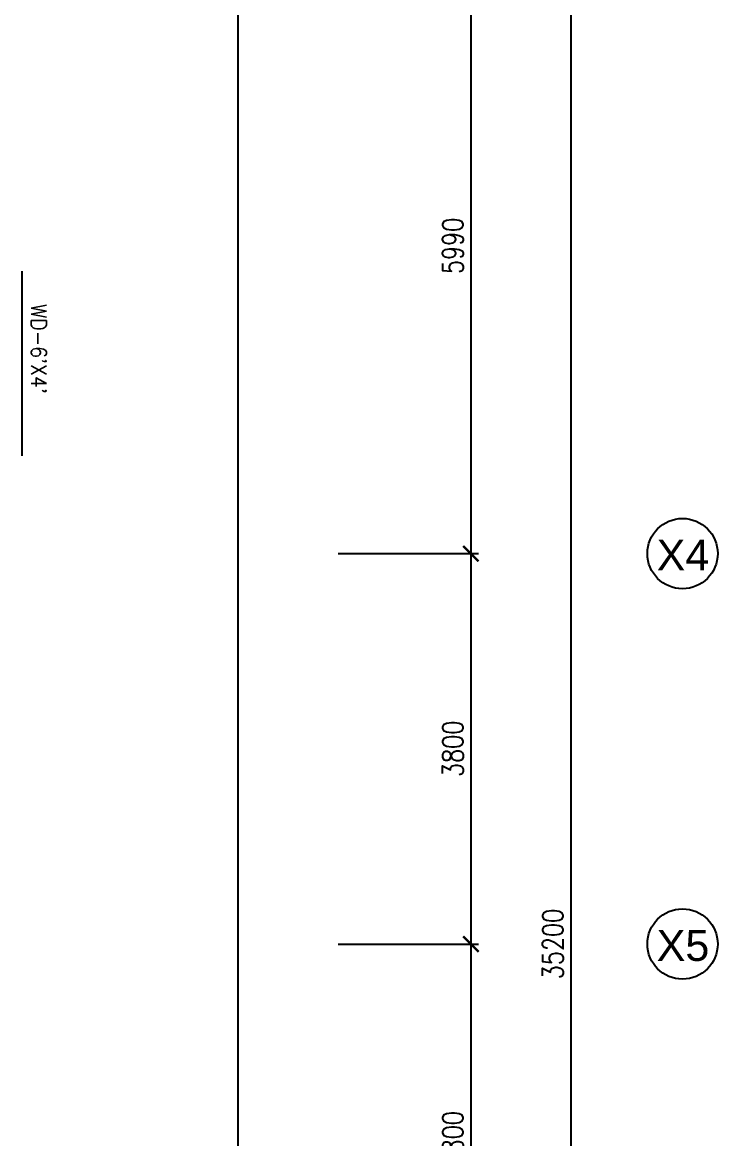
# Model space of a CAD drawing. Header units: millimetres. Extents: x -1288794 to 2153086, y -2701644 to -1335282.
# Drawn here: x 993463 to 1000229, y -1493463 to -1482598 of the extents above; entities that cross this region are included whole.
import ezdxf
from ezdxf.enums import TextEntityAlignment as Align

# ---------------------------------------------------------------- set-up
doc = ezdxf.new("R2010")
doc.units = ezdxf.units.MM
doc.header["$LTSCALE"] = 100
doc.header["$PDMODE"] = 34
doc.linetypes.add('CENTER', pattern=[50.8, 31.75, -6.35, 6.35, -6.35])
for name, color, linetype in [('A-ANNO-DIMS', 1, 'Continuous'), ('A-ANNO-SYMB', 33, 'Continuous'), ('A-ANNO-TEXT', 8, 'Continuous'), ('A-AREA', 8, 'CENTER'), ('A-GLAZ', 5, 'Continuous')]:
    doc.layers.add(name, color=color, linetype=linetype)
doc.styles.add('ROMANS', font='romans.shx', dxfattribs={"width": 0.8})
doc.styles.add('SANSSERIF', font='sas_____.pfb')
doc.dimstyles.new('100 of DIM2', dxfattribs={"dimscale": 0, "dimtxt": 200, "dimasz": 150, "dimexe": 75, "dimexo": 200, "dimgap": 75, "dimtad": 1, "dimdec": 0, "dimrnd": 5, "dimzin": 0, "dimdsep": 46, "dimtxsty": 'ROMANS', "dimblk": 'ARCHTICK', "dimcen": 100, "dimclrd": 94, "dimclre": 94, "dimclrt": 2, "dimadec": 0, "dimazin": 0, "dimtfac": 1, "dimtdec": 0, "dimtofl": 0, "dimtmove": 2, "dimatfit": 3, "dimldrblk": 'OPEN90', "dimfxl": 75, "dimtolj": 1, "dimtzin": 0, "dimarcsym": 0})

# ---------------------------------------------------------------- blocks, each defined once
blk = doc.blocks.new('_ArchTick')
at = {"color": 0, "linetype": 'ByBlock', "const_width": 0.15}
blk.add_lwpolyline([(-0.5, -0.5), (0.5, 0.5)], dxfattribs=at)
blk = doc.blocks.new('*D569')
at = {"layer": 'A-ANNO-DIMS', "color": 94, "lineweight": -2, "ltscale": 3, "transparency": 16777216}
for p, q in [((996646, -1473969), (998876, -1473969)), ((998801, -1473969), (998801, -1509169)), ((996646, -1509169), (998876, -1509169))]:
    blk.add_line(p, q, dxfattribs=at)
at = {"layer": 'Defpoints', "color": 0, "ltscale": 3, "transparency": 16777216}
for p in [(996446, -1473969), (996446, -1509169), (998801, -1509169)]:
    blk.add_point(p, dxfattribs=at)
at = {"layer": 'A-ANNO-DIMS', "color": 94, "lineweight": -2, "ltscale": 3, "transparency": 16777216, "xscale": 150, "yscale": 150, "zscale": 150}
for p, rotation in [((998801, -1473969), 90), ((998801, -1509169), 270)]:
    blk.add_blockref('_ArchTick', p, dxfattribs=dict(at, rotation=rotation))
at = {"layer": 'A-ANNO-DIMS', "color": 2, "ltscale": 3, "transparency": 16777216, "insert": (998626, -1491569), "char_height": 200, "attachment_point": 5, "rotation": 90, "style": 'ROMANS'}
blk.add_mtext('\\A1;35200', dxfattribs=at)
blk = doc.blocks.new('_Open90')
at = {"color": 0, "linetype": 'ByBlock', "lineweight": -2}
for p, q in [((0, 0), (-1, 0)), ((-0.5, 0.5), (0, 0)), ((0, 0), (-0.5, -0.5))]:
    blk.add_line(p, q, dxfattribs=at)
blk = doc.blocks.new('*D572')
at = {"layer": 'A-ANNO-DIMS', "color": 94, "lineweight": -2, "ltscale": 3, "transparency": 16777216}
for p, q in [((996537, -1481779), (997903, -1481779)), ((997828, -1481779), (997828, -1487769)), ((996537, -1487769), (997903, -1487769))]:
    blk.add_line(p, q, dxfattribs=at)
at = {"layer": 'Defpoints', "color": 0, "ltscale": 3, "transparency": 16777216}
for p in [(996337, -1481779), (996337, -1487769), (997828, -1487769)]:
    blk.add_point(p, dxfattribs=at)
at = {"layer": 'A-ANNO-DIMS', "color": 94, "lineweight": -2, "ltscale": 3, "transparency": 16777216, "xscale": 150, "yscale": 150, "zscale": 150}
for p, rotation in [((997828, -1481779), 90), ((997828, -1487769), 270)]:
    blk.add_blockref('_ArchTick', p, dxfattribs=dict(at, rotation=rotation))
at = {"layer": 'A-ANNO-DIMS', "color": 2, "ltscale": 3, "transparency": 16777216, "insert": (997653, -1484774), "char_height": 200, "attachment_point": 5, "rotation": 90, "style": 'ROMANS'}
blk.add_mtext('\\A1;5990', dxfattribs=at)
blk = doc.blocks.new('*D573')
at = {"layer": 'A-ANNO-DIMS', "color": 94, "lineweight": -2, "ltscale": 3, "transparency": 16777216}
for p, q in [((996537, -1487769), (997903, -1487769)), ((997828, -1487769), (997828, -1491569)), ((996537, -1491569), (997903, -1491569))]:
    blk.add_line(p, q, dxfattribs=at)
at = {"layer": 'Defpoints', "color": 0, "ltscale": 3, "transparency": 16777216}
for p in [(996337, -1487769), (996337, -1491569), (997828, -1491569)]:
    blk.add_point(p, dxfattribs=at)
at = {"layer": 'A-ANNO-DIMS', "color": 94, "lineweight": -2, "ltscale": 3, "transparency": 16777216, "xscale": 150, "yscale": 150, "zscale": 150}
for p, rotation in [((997828, -1487769), 90), ((997828, -1491569), 270)]:
    blk.add_blockref('_ArchTick', p, dxfattribs=dict(at, rotation=rotation))
at = {"layer": 'A-ANNO-DIMS', "color": 2, "ltscale": 3, "transparency": 16777216, "insert": (997653, -1489669), "char_height": 200, "attachment_point": 5, "rotation": 90, "style": 'ROMANS'}
blk.add_mtext('\\A1;3800', dxfattribs=at)
blk = doc.blocks.new('*D574')
at = {"layer": 'A-ANNO-DIMS', "color": 94, "lineweight": -2, "ltscale": 3, "transparency": 16777216}
for p, q in [((996537, -1491569), (997903, -1491569)), ((997828, -1491569), (997828, -1495369)), ((996537, -1495369), (997903, -1495369))]:
    blk.add_line(p, q, dxfattribs=at)
at = {"layer": 'Defpoints', "color": 0, "ltscale": 3, "transparency": 16777216}
for p in [(996337, -1491569), (996337, -1495369), (997828, -1495369)]:
    blk.add_point(p, dxfattribs=at)
at = {"layer": 'A-ANNO-DIMS', "color": 94, "lineweight": -2, "ltscale": 3, "transparency": 16777216, "xscale": 150, "yscale": 150, "zscale": 150}
for p, rotation in [((997828, -1491569), 90), ((997828, -1495369), 270)]:
    blk.add_blockref('_ArchTick', p, dxfattribs=dict(at, rotation=rotation))
at = {"layer": 'A-ANNO-DIMS', "color": 2, "ltscale": 3, "transparency": 16777216, "insert": (997653, -1493469), "char_height": 200, "attachment_point": 5, "rotation": 90, "style": 'ROMANS'}
blk.add_mtext('\\A1;3800', dxfattribs=at)

msp = doc.modelspace()

# ---------------------------------------------------------------- linework, layer by layer
at = {"layer": 'A-ANNO-SYMB', "ltscale": 3}
for centre in [(999887.1, -1487768.6), (999887.1, -1491568.6)]:
    msp.add_circle(centre, 342.2, dxfattribs=at)
at = {"layer": 'A-AREA', "ltscale": 15}
msp.add_line((995562.5, -1512568.6), (995562.5, -1469568.6), dxfattribs=at)
at = {"layer": 'A-GLAZ', "ltscale": 3}
msp.add_line((993462.5, -1486818.6), (993462.5, -1485018.6), dxfattribs=at)

# ---------------------------------------------------------------- texts
at = {"layer": 'A-ANNO-TEXT', "style": 'ROMANS', "width": 0.9}
msp.add_text("WD-6'X4'", height=150, rotation=270, dxfattribs=at).set_placement((993547.5, -1485339.3))
at = {"layer": 'A-ANNO-TEXT', "style": 'SANSSERIF'}
for s, p in [('X4', (999891.7, -1487933.2)), ('X5', (999891.7, -1491733.2))]:
    msp.add_text(s, height=300, dxfattribs=at).set_placement(p, align=Align.CENTER)

# ---------------------------------------------------------------- dimensions: what is measured, and where the dimension line sits
at = {"layer": 'A-ANNO-DIMS', "ltscale": 3}
for base, p1, p2, picture, middle in [((998800.7, -1509168.6), (996445.5, -1473968.6), (996445.5, -1509168.6), '*D569', (998625.7, -1491568.6)), ((997828.2, -1487768.6), (996336.6, -1481778.6), (996336.6, -1487768.6), '*D572', (997653.2, -1484773.6)), ((997828.2, -1491568.6), (996336.6, -1487768.6), (996336.6, -1491568.6), '*D573', (997653.2, -1489668.6)), ((997828.2, -1495368.6), (996336.6, -1491568.6), (996336.6, -1495368.6), '*D574', (997653.2, -1493468.6))]:
    dim = msp.add_linear_dim(base=base, p1=p1, p2=p2, angle=90, dimstyle='100 of DIM2', override={"dimscale": 1}, dxfattribs=at)
    dim.commit()
    dim.dimension.update_dxf_attribs({"geometry": picture, "text_midpoint": middle})

doc.saveas('drawing.dxf')
